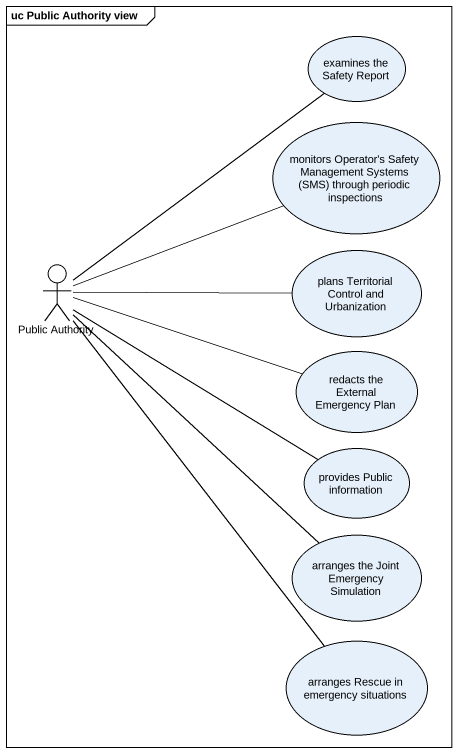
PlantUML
@startuml
mainframe uc Public Authority view
usecase "examines the Safety Report" as examines_the_Safety_Report
usecase "monitors Operator's Safety Management Systems (SMS) through periodic inspections" as monitors_Operator_s_Safety
actor "Public Authority" as Public_Authority
usecase "plans Territorial Control and Urbanization" as plans_Territorial_Control
usecase "redacts the External Emergency Plan" as redacts_the_External
usecase "provides Public information" as provides_Public_information
usecase "arranges the Joint Emergency Simulation" as arranges_the_Joint
usecase "arranges Rescue in emergency situations" as arranges_Rescue_in
Public_Authority -up- examines_the_Safety_Report
Public_Authority -right- monitors_Operator_s_Safety
Public_Authority -right- plans_Territorial_Control
Public_Authority -right- redacts_the_External
Public_Authority -right- provides_Public_information
Public_Authority -- arranges_the_Joint
Public_Authority -- arranges_Rescue_in
@enduml
